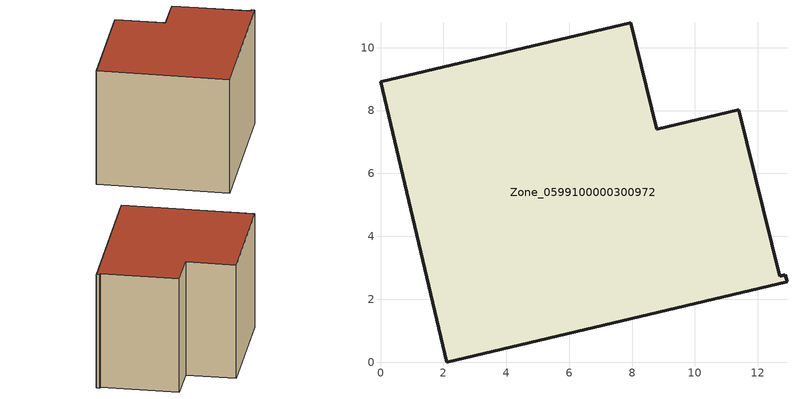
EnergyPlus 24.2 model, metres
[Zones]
Zone_0599100000300972
 floor ground (C_G): 11.4,8.02 12.7,2.73 12.88,2.78 12.93,2.56 2.11,0 0,8.92 7.96,10.79 8.78,7.41 z0
 wall outside (C_F): 7.96,10.79 0,8.92 2.11,0 12.93,2.56 12.88,2.78 12.7,2.73 11.4,8.02 8.78,7.41 7.96,10.79 z0:8.53
 roof outside (C_R): 12.7,2.73 11.4,8.02 8.78,7.41 7.96,10.79 0,8.92 2.11,0 12.93,2.56 12.88,2.78 z8.53
[BUILDING]
Pand.0599100000300972: North Axis=0; Terrain=City; Loads Convergence Tolerance Value=0.04; Temperature Convergence Tolerance Value=0.4; Solar Distribution=FullExterior; Maximum Number of Warmup Days=25; Minimum Number of Warmup Days=1
[Site:Location]
Rotterdam.The.Hague.AP_ZH_NLD Design_Conditions: Latitude=51.96; Longitude=4.45; Time Zone=1; Elevation=-4.5
[SITE:GROUNDTEMPERATURE:BUILDINGSURFACE]
18, 18, 18, 18, 18, 18, 18, 18, 18, 18, 18, 18
[MATERIAL] Thermal Absorptance=0.9; Solar Absorptance=0.7; Visible Absorptance=0.7
Name | Roughness | Thickness | Conductivity | Density | Specific Heat
G.TC.1992-2005 | MediumSmooth | 0.15 | 0.06 | 540 | 1210
F.TC.1992-2005 | Rough | 0.3 | 0.12 | 1920 | 840
R.TC.1992-2005 | MediumRough | 0.2 | 0.08 | 1500 | 1000
[CONSTRUCTION]
C_G: G.TC.1992-2005
C_F: F.TC.1992-2005
C_R: R.TC.1992-2005
[ZONE]
Zone_0599100000300972: Type=1; Multiplier=1; Ceiling Height=Autocalculate; Volume=Autocalculate; Floor Area=autocalculate; Part of Total Floor Area=Yes
[ZONEINFILTRATION:DESIGNFLOWRATE]
Infil_Zone_0599100000300972: Zone or ZoneList or Space or SpaceList=Zone_0599100000300972; Schedule=AlwaysOn; Design Flow Rate Calculation Method=Flow/Area; Flow Rate per Floor Area=0.0015; Constant Term Coefficient=1; Temperature Term Coefficient=0; Velocity Term Coefficient=0; Velocity Squared Term Coefficient=0
[HVACTEMPLATE:ZONE:IDEALLOADSAIRSYSTEM]
Zone_0599100000300972: Maximum Heating Supply Air Temperature=50; Minimum Cooling Supply Air Temperature=13; Maximum Heating Supply Air Humidity Ratio=0.0156; Minimum Cooling Supply Air Humidity Ratio=0.0077; Heating Limit=NoLimit; Cooling Limit=NoLimit; Dehumidification Control Type=ConstantSensibleHeatRatio; Cooling Sensible Heat Ratio=0.7; Dehumidification Setpoint=60; Humidification Control Type=None; Humidification Setpoint=30; Outdoor Air Method=None; Outdoor Air Flow Rate per Person=0.00944; Outdoor Air Flow Rate per Zone Floor Area=0; Outdoor Air Flow Rate per Zone=0; Demand Controlled Ventilation Type=None; Outdoor Air Economizer Type=NoEconomizer; Heat Recovery Type=None; Sensible Heat Recovery Effectiveness=0.7; Latent Heat Recovery Effectiveness=0.65
[ZONECONTROL:THERMOSTAT]
ThermostatControl_Zone_0599100000300972: Zone or ZoneList=Zone_0599100000300972; Control Type Schedule=DualSetpointControlType; Control 1=Thermostat_Zone_0599100000300972; Temperature Difference Between Cutout And Setpoint=0
[THERMOSTATSETPOINT:DUALSETPOINT]
Thermostat_Zone_0599100000300972: Heating Setpoint Temperature Schedule=HeatingSetpoint_Zone_0599100000300972; Cooling Setpoint Temperature Schedule=CoolingSetpoint_Zone_0599100000300972
[SCHEDULE:COMPACT]
HeatingSetpoint_Zone_0599100000300972: Through: 12/31, For: AllDays, Until: 24:00, 21
CoolingSetpoint_Zone_0599100000300972: Through: 12/31, For: AllDays, Until: 24:00, 24
DualSetpointControlType: Through: 12/31, For: AllDays, Until: 24:00, 4
AlwaysOn: Through: 12/31, For: AllDays, Until: 24:00, 1
